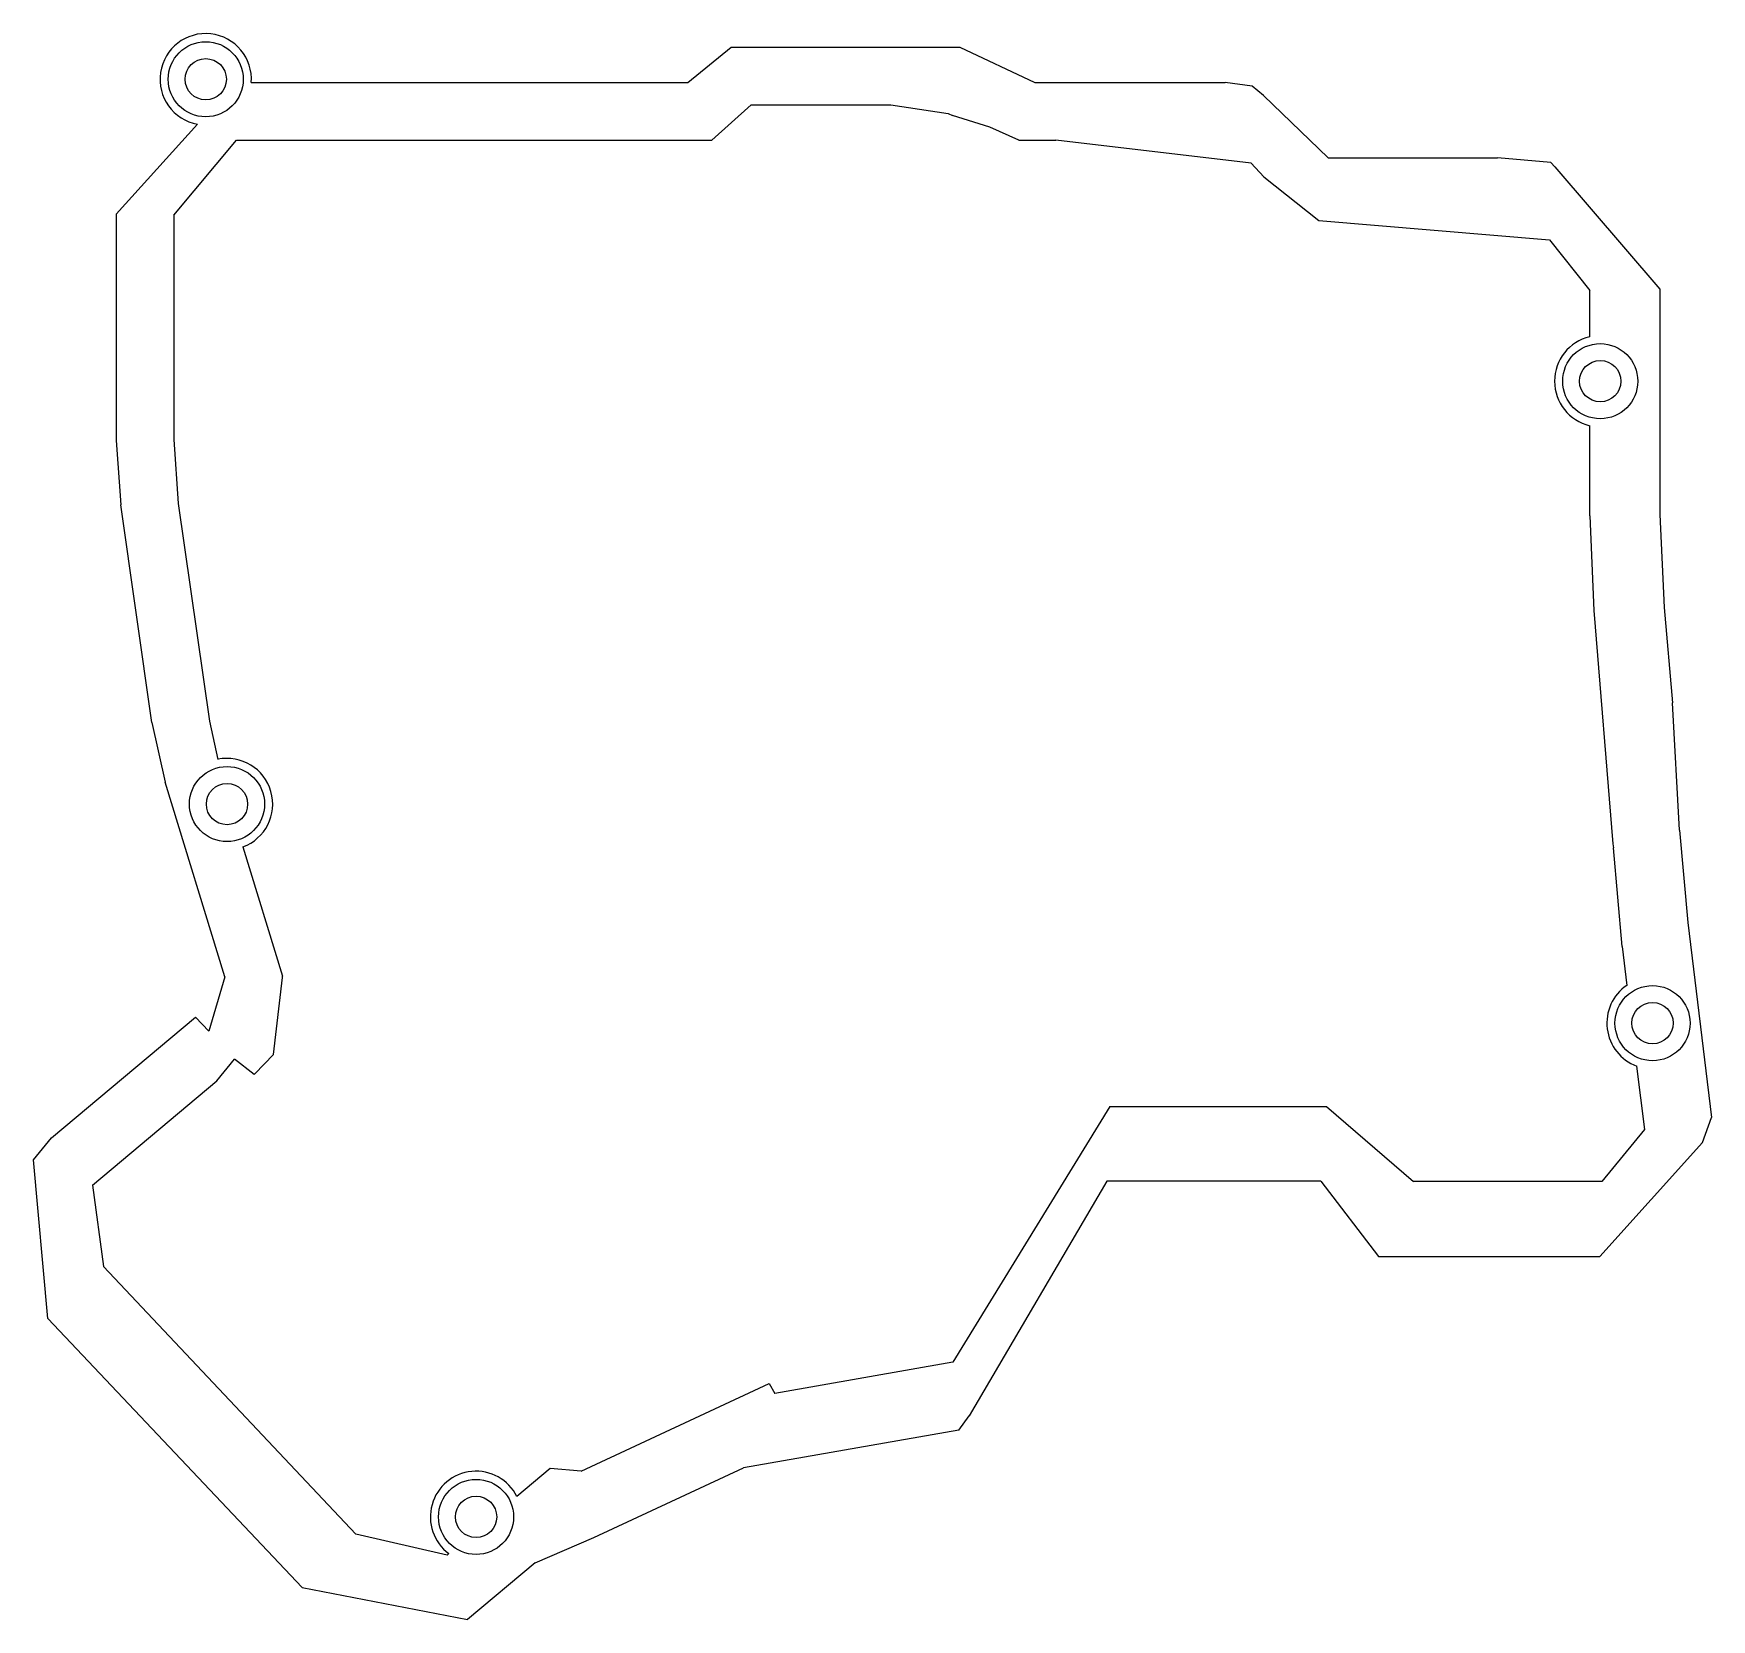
# Model space of a CAD drawing. Header units: millimetres. Extents: x -92 to 42, y -103 to 23.
import ezdxf

# ---------------------------------------------------------------- set-up
doc = ezdxf.new("R2010")
doc.units = ezdxf.units.MM

msp = doc.modelspace()

# ---------------------------------------------------------------- linework, layer by layer
for p, q in [((-39.34, 19.55, -4.5), (-35.87, 22.37, -4.5)), ((-39.34, 19.55), (-35.87, 22.37)), ((-39.34, 19.55, -4.5), (-35.87, 22.37, -4.5)), ((-39.34, 19.55), (-35.87, 22.37)), ((-35.87, 22.37, -4.5), (-17.6, 22.37, -4.5)), ((-35.87, 22.37, -4.5), (-35.87, 22.37)), ((-35.87, 22.37, -4.5), (-35.87, 22.37)), ((-35.87, 22.37), (-17.6, 22.37)), ((-35.87, 22.37, -4.5), (-17.6, 22.37, -4.5)), ((-35.87, 22.37), (-17.6, 22.37)), ((-17.6, 22.37, -4.5), (-11.62, 19.55, -4.5)), ((-17.6, 22.37, -4.5), (-17.6, 22.37)), ((-17.6, 22.37, -4.5), (-17.6, 22.37)), ((-17.6, 22.37), (-11.62, 19.55)), ((-17.6, 22.37, -4.5), (-11.62, 19.55, -4.5)), ((-17.6, 22.37), (-11.62, 19.55)), ((-76.21, 19.82, -2.5), (-76.21, 19.82)), ((-76.21, 19.82, -2.5), (-76.21, 19.82)), ((-74.86, 19.82, -4.5), (-74.86, 19.82, -2.5)), ((-74.86, 19.82, -4.5), (-74.86, 19.82, -2.5)), ((-74.22, 19.55, -4.5), (-39.34, 19.55, -4.5)), ((-74.22, 19.55, -4.5), (-74.22, 19.55)), ((-74.22, 19.55, -4.5), (-74.22, 19.55)), ((-74.22, 19.55), (-39.34, 19.55)), ((-74.22, 19.55, -4.5), (-39.34, 19.55, -4.5)), ((-74.22, 19.55), (-39.34, 19.55)), ((-39.34, 19.55, -4.5), (-39.34, 19.55)), ((-39.34, 19.55, -4.5), (-39.34, 19.55)), ((-11.62, 19.55, -4.5), (3.6, 19.55, -4.5)), ((-11.62, 19.55, -4.5), (-11.62, 19.55)), ((-11.62, 19.55, -4.5), (-11.62, 19.55)), ((-11.62, 19.55), (3.6, 19.55)), ((-11.62, 19.55, -4.5), (3.6, 19.55, -4.5)), ((-11.62, 19.55), (3.6, 19.55)), ((5.76, 19.28, -4.5), (3.6, 19.55, -4.5)), ((3.6, 19.55, -4.5), (3.6, 19.55)), ((5.76, 19.28, -4.5), (3.6, 19.55, -4.5)), ((3.6, 19.55, -4.5), (3.6, 19.55)), ((5.76, 19.28), (3.6, 19.55)), ((5.76, 19.28), (3.6, 19.55)), ((6.65, 18.51, -4.5), (5.76, 19.28, -4.5)), ((5.76, 19.28, -4.5), (5.76, 19.28)), ((6.65, 18.51, -4.5), (5.76, 19.28, -4.5)), ((5.76, 19.28, -4.5), (5.76, 19.28)), ((6.65, 18.51), (5.76, 19.28)), ((6.65, 18.51), (5.76, 19.28)), ((-37.42, 14.95), (-34.27, 17.77)), ((-37.42, 14.95, -1.5), (-34.27, 17.77, -1.5)), ((-37.42, 14.95), (-34.27, 17.77)), ((-37.42, 14.95, -1.5), (-34.27, 17.77, -1.5)), ((-34.27, 17.77), (-23.12, 17.77)), ((-34.27, 17.77, -1.5), (-23.12, 17.77, -1.5)), ((-34.27, 17.77), (-23.12, 17.77)), ((-34.27, 17.77, -1.5), (-34.27, 17.77)), ((-34.27, 17.77, -1.5), (-34.27, 17.77)), ((-34.27, 17.77, -1.5), (-23.12, 17.77, -1.5)), ((-23.12, 17.77), (-18.55, 17.08)), ((-23.12, 17.77, -1.5), (-18.55, 17.08, -1.5)), ((-23.12, 17.77), (-18.55, 17.08)), ((-23.12, 17.77, -1.5), (-23.12, 17.77)), ((-23.12, 17.77, -1.5), (-23.12, 17.77)), ((-23.12, 17.77, -1.5), (-18.55, 17.08, -1.5)), ((6.65, 18.51, -4.5), (11.82, 13.55, -4.5)), ((6.65, 18.51, -4.5), (6.65, 18.51)), ((6.65, 18.51, -4.5), (6.65, 18.51)), ((6.65, 18.51), (11.82, 13.55)), ((6.65, 18.51, -4.5), (11.82, 13.55, -4.5)), ((6.65, 18.51), (11.82, 13.55)), ((-85.01, 9.05, -4.5), (-78.51, 16.23, -4.5)), ((-85.01, 9.05), (-78.51, 16.23)), ((-85.01, 9.05, -4.5), (-78.51, 16.23, -4.5)), ((-85.01, 9.05), (-78.51, 16.23)), ((-78.51, 16.23, -4.5), (-78.51, 16.23)), ((-78.51, 16.23, -4.5), (-78.51, 16.23)), ((-18.55, 17.08), (-18.19, 16.93)), ((-18.55, 17.08, -1.5), (-18.19, 16.93, -1.5)), ((-18.55, 17.08), (-18.19, 16.93)), ((-18.55, 17.08, -1.5), (-18.55, 17.08)), ((-18.55, 17.08, -1.5), (-18.55, 17.08)), ((-18.55, 17.08, -1.5), (-18.19, 16.93, -1.5)), ((-15.2, 15.98), (-18.19, 16.93)), ((-15.2, 15.98, -1.5), (-18.19, 16.93, -1.5)), ((-15.2, 15.98), (-18.19, 16.93)), ((-18.19, 16.93, -1.5), (-18.19, 16.93)), ((-18.19, 16.93, -1.5), (-18.19, 16.93)), ((-15.2, 15.98, -1.5), (-18.19, 16.93, -1.5)), ((-80.41, 8.95), (-75.41, 14.95)), ((-80.41, 8.95, -1.5), (-75.41, 14.95, -1.5)), ((-80.41, 8.95), (-75.41, 14.95)), ((-80.41, 8.95, -1.5), (-75.41, 14.95, -1.5)), ((-75.41, 14.95), (-37.42, 14.95)), ((-75.41, 14.95, -1.5), (-37.42, 14.95, -1.5)), ((-75.41, 14.95), (-37.42, 14.95)), ((-75.41, 14.95, -1.5), (-75.41, 14.95)), ((-75.41, 14.95, -1.5), (-75.41, 14.95)), ((-75.41, 14.95, -1.5), (-37.42, 14.95, -1.5)), ((-37.42, 14.95, -1.5), (-37.42, 14.95)), ((-37.42, 14.95, -1.5), (-37.42, 14.95)), ((-12.9, 14.95), (-15.2, 15.98)), ((-12.9, 14.95, -1.5), (-15.2, 15.98, -1.5)), ((-12.9, 14.95), (-15.2, 15.98)), ((-15.2, 15.98, -1.5), (-15.2, 15.98)), ((-15.2, 15.98, -1.5), (-15.2, 15.98)), ((-12.9, 14.95, -1.5), (-15.2, 15.98, -1.5)), ((-12.9, 14.95), (-9.94, 14.95)), ((-12.9, 14.95, -1.5), (-9.94, 14.95, -1.5)), ((-12.9, 14.95), (-9.94, 14.95)), ((-12.9, 14.95, -1.5), (-12.9, 14.95)), ((-12.9, 14.95, -1.5), (-12.9, 14.95)), ((-12.9, 14.95, -1.5), (-9.94, 14.95, -1.5)), ((5.66, 13.11), (-9.94, 14.95)), ((5.66, 13.11, -1.5), (-9.94, 14.95, -1.5)), ((5.66, 13.11), (-9.94, 14.95)), ((-9.94, 14.95, -1.5), (-9.94, 14.95)), ((-9.94, 14.95, -1.5), (-9.94, 14.95)), ((5.66, 13.11, -1.5), (-9.94, 14.95, -1.5)), ((11.82, 13.55, -4.5), (25.34, 13.55, -4.5)), ((11.82, 13.55, -4.5), (11.82, 13.55)), ((11.82, 13.55, -4.5), (11.82, 13.55)), ((11.82, 13.55), (25.34, 13.55)), ((11.82, 13.55, -4.5), (25.34, 13.55, -4.5)), ((11.82, 13.55), (25.34, 13.55)), ((29.61, 13.16, -4.5), (25.34, 13.55, -4.5)), ((25.34, 13.55, -4.5), (25.34, 13.55)), ((29.61, 13.16, -4.5), (25.34, 13.55, -4.5)), ((25.34, 13.55, -4.5), (25.34, 13.55)), ((29.61, 13.16), (25.34, 13.55)), ((29.61, 13.16), (25.34, 13.55)), ((6.67, 12.03), (5.66, 13.11)), ((6.67, 12.03, -1.5), (5.66, 13.11, -1.5)), ((6.67, 12.03), (5.66, 13.11)), ((5.66, 13.11, -1.5), (5.66, 13.11)), ((5.66, 13.11, -1.5), (5.66, 13.11)), ((6.67, 12.03, -1.5), (5.66, 13.11, -1.5)), ((29.93, 12.82, -4.5), (29.61, 13.16, -4.5)), ((29.61, 13.16, -4.5), (29.61, 13.16)), ((29.93, 12.82, -4.5), (29.61, 13.16, -4.5)), ((29.61, 13.16, -4.5), (29.61, 13.16)), ((29.93, 12.82), (29.61, 13.16)), ((29.93, 12.82), (29.61, 13.16)), ((29.93, 12.82, -4.5), (38.33, 3.05, -4.5)), ((29.93, 12.82, -4.5), (29.93, 12.82)), ((29.93, 12.82, -4.5), (29.93, 12.82)), ((29.93, 12.82), (38.33, 3.05)), ((29.93, 12.82, -4.5), (38.33, 3.05, -4.5)), ((29.93, 12.82), (38.33, 3.05)), ((6.67, 12.03), (11.09, 8.55)), ((6.67, 12.03, -1.5), (11.09, 8.55, -1.5)), ((6.67, 12.03), (11.09, 8.55)), ((6.67, 12.03, -1.5), (6.67, 12.03)), ((6.67, 12.03, -1.5), (6.67, 12.03)), ((6.67, 12.03, -1.5), (11.09, 8.55, -1.5)), ((-85.01, 9.05, -4.5), (-85.01, -9.05, -4.5)), ((-85.01, 9.05, -4.5), (-85.01, 9.05)), ((-85.01, 9.05, -4.5), (-85.01, -9.05, -4.5)), ((-85.01, 9.05), (-85.01, -9.05)), ((-85.01, 9.05, -4.5), (-85.01, 9.05)), ((-85.01, 9.05), (-85.01, -9.05)), ((-80.41, 8.95), (-80.41, -8.95)), ((-80.41, 8.95, -1.5), (-80.41, 8.95)), ((-80.41, 8.95, -1.5), (-80.41, -8.95, -1.5)), ((-80.41, 8.95, -1.5), (-80.41, 8.95)), ((-80.41, 8.95), (-80.41, -8.95)), ((-80.41, 8.95, -1.5), (-80.41, -8.95, -1.5)), ((11.09, 8.55), (29.51, 7)), ((11.09, 8.55, -1.5), (29.51, 7, -1.5)), ((11.09, 8.55), (29.51, 7)), ((11.09, 8.55, -1.5), (11.09, 8.55)), ((11.09, 8.55, -1.5), (11.09, 8.55)), ((11.09, 8.55, -1.5), (29.51, 7, -1.5)), ((29.51, 7), (32.73, 2.95)), ((29.51, 7, -1.5), (32.73, 2.95, -1.5)), ((29.51, 7), (32.73, 2.95)), ((29.51, 7, -1.5), (29.51, 7)), ((29.51, 7, -1.5), (29.51, 7)), ((29.51, 7, -1.5), (32.73, 2.95, -1.5)), ((32.73, -0.75), (32.73, 2.95)), ((32.73, -0.75, -1.5), (32.73, 2.95, -1.5)), ((32.73, -0.75), (32.73, 2.95)), ((32.73, 2.95, -1.5), (32.73, 2.95)), ((32.73, 2.95, -1.5), (32.73, 2.95)), ((32.73, -0.75, -1.5), (32.73, 2.95, -1.5)), ((38.33, 3.05, -4.5), (38.33, -14.95, -4.5)), ((38.33, 3.05, -4.5), (38.33, 3.05)), ((38.33, 3.05, -4.5), (38.33, 3.05)), ((38.33, 3.05), (38.33, -14.95)), ((38.33, 3.05, -4.5), (38.33, -14.95, -4.5)), ((38.33, 3.05), (38.33, -14.95)), ((32.73, -0.75, -1.5), (32.73, -0.75)), ((32.73, -0.75, -1.5), (32.73, -0.75)), ((35.21, -4.3, -2.5), (35.21, -4.3)), ((35.21, -4.3, -2.5), (35.21, -4.3)), ((36.56, -4.3, -4.5), (36.56, -4.3, -2.5)), ((36.56, -4.3, -4.5), (36.56, -4.3, -2.5)), ((32.73, -15.05), (32.73, -7.85)), ((32.73, -15.05, -1.5), (32.73, -7.85, -1.5)), ((32.73, -15.05), (32.73, -7.85)), ((32.73, -7.85, -1.5), (32.73, -7.85)), ((32.73, -7.85, -1.5), (32.73, -7.85)), ((32.73, -15.05, -1.5), (32.73, -7.85, -1.5)), ((-85.01, -9.05, -4.5), (-84.65, -14.18, -4.5)), ((-85.01, -9.05, -4.5), (-85.01, -9.05)), ((-85.01, -9.05, -4.5), (-84.65, -14.18, -4.5)), ((-85.01, -9.05), (-84.65, -14.18)), ((-85.01, -9.05, -4.5), (-85.01, -9.05)), ((-85.01, -9.05), (-84.65, -14.18)), ((-80.41, -8.95), (-80.05, -14.08)), ((-80.41, -8.95, -1.5), (-80.41, -8.95)), ((-80.41, -8.95, -1.5), (-80.05, -14.08, -1.5)), ((-80.41, -8.95, -1.5), (-80.41, -8.95)), ((-80.41, -8.95), (-80.05, -14.08)), ((-80.41, -8.95, -1.5), (-80.05, -14.08, -1.5)), ((-82.17, -31.56, -4.5), (-84.65, -14.18, -4.5)), ((-82.17, -31.56), (-84.65, -14.18)), ((-84.65, -14.18, -4.5), (-84.65, -14.18)), ((-82.17, -31.56, -4.5), (-84.65, -14.18, -4.5)), ((-84.65, -14.18, -4.5), (-84.65, -14.18)), ((-82.17, -31.56), (-84.65, -14.18)), ((-80.05, -14.08), (-77.57, -31.46)), ((-80.05, -14.08, -1.5), (-80.05, -14.08)), ((-80.05, -14.08, -1.5), (-77.57, -31.46, -1.5)), ((-80.05, -14.08, -1.5), (-80.05, -14.08)), ((-80.05, -14.08), (-77.57, -31.46)), ((-80.05, -14.08, -1.5), (-77.57, -31.46, -1.5)), ((32.73, -15.05), (33.04, -22.61)), ((32.73, -15.05, -1.5), (33.04, -22.61, -1.5)), ((32.73, -15.05), (33.04, -22.61)), ((32.73, -15.05, -1.5), (32.73, -15.05)), ((32.73, -15.05, -1.5), (32.73, -15.05)), ((32.73, -15.05, -1.5), (33.04, -22.61, -1.5)), ((38.33, -14.95, -4.5), (38.66, -22.39, -4.5)), ((38.33, -14.95, -4.5), (38.33, -14.95)), ((38.33, -14.95, -4.5), (38.33, -14.95)), ((38.33, -14.95), (38.66, -22.39)), ((38.33, -14.95, -4.5), (38.66, -22.39, -4.5)), ((38.33, -14.95), (38.66, -22.39)), ((33.04, -22.61), (34.58, -41.26)), ((33.04, -22.61, -1.5), (34.58, -41.26, -1.5)), ((33.04, -22.61), (34.58, -41.26)), ((33.04, -22.61, -1.5), (33.04, -22.61)), ((33.04, -22.61, -1.5), (33.04, -22.61)), ((33.04, -22.61, -1.5), (34.58, -41.26, -1.5)), ((38.66, -22.39, -4.5), (39.33, -30, -4.5)), ((38.66, -22.39, -4.5), (38.66, -22.39)), ((38.66, -22.39, -4.5), (38.66, -22.39)), ((38.66, -22.39), (39.33, -30)), ((38.66, -22.39, -4.5), (39.33, -30, -4.5)), ((38.66, -22.39), (39.33, -30)), ((39.9, -40.16, -4.5), (39.33, -30, -4.5)), ((39.33, -30, -4.5), (39.33, -30)), ((39.9, -40.16, -4.5), (39.33, -30, -4.5)), ((39.33, -30, -4.5), (39.33, -30)), ((39.9, -40.16), (39.33, -30)), ((39.9, -40.16), (39.33, -30)), ((-82.17, -31.56, -4.5), (-81.11, -36.34, -4.5)), ((-82.17, -31.56, -4.5), (-82.17, -31.56)), ((-82.17, -31.56, -4.5), (-81.11, -36.34, -4.5)), ((-82.17, -31.56), (-81.11, -36.34)), ((-82.17, -31.56, -4.5), (-82.17, -31.56)), ((-82.17, -31.56), (-81.11, -36.34)), ((-77.57, -31.46), (-76.89, -34.51)), ((-77.57, -31.46, -1.5), (-77.57, -31.46)), ((-77.57, -31.46, -1.5), (-76.89, -34.51, -1.5)), ((-77.57, -31.46, -1.5), (-77.57, -31.46)), ((-77.57, -31.46), (-76.89, -34.51)), ((-77.57, -31.46, -1.5), (-76.89, -34.51, -1.5)), ((-76.89, -34.51, -1.5), (-76.89, -34.51)), ((-76.89, -34.51, -1.5), (-76.89, -34.51)), ((-76.33, -51.88, -4.5), (-81.11, -36.34, -4.5)), ((-76.33, -51.88), (-81.11, -36.34)), ((-81.11, -36.34, -4.5), (-81.11, -36.34)), ((-76.33, -51.88, -4.5), (-81.11, -36.34, -4.5)), ((-81.11, -36.34, -4.5), (-81.11, -36.34)), ((-76.33, -51.88), (-81.11, -36.34)), ((-74.51, -38.08, -2.5), (-74.51, -38.08)), ((-74.51, -38.08, -2.5), (-74.51, -38.08)), ((-73.16, -38.08, -4.5), (-73.16, -38.08, -2.5)), ((-73.16, -38.08, -4.5), (-73.16, -38.08, -2.5)), ((39.9, -40.16, -4.5), (40.55, -47.53, -4.5)), ((39.9, -40.16, -4.5), (39.9, -40.16)), ((39.9, -40.16), (40.55, -47.53)), ((39.9, -40.16, -4.5), (40.55, -47.53, -4.5)), ((39.9, -40.16, -4.5), (39.9, -40.16)), ((39.9, -40.16), (40.55, -47.53)), ((-74.89, -41.5), (-71.72, -51.83)), ((-74.89, -41.5, -1.5), (-74.89, -41.5)), ((-74.89, -41.5, -1.5), (-71.72, -51.83, -1.5)), ((-74.89, -41.5, -1.5), (-74.89, -41.5)), ((-74.89, -41.5), (-71.72, -51.83)), ((-74.89, -41.5, -1.5), (-71.72, -51.83, -1.5)), ((34.58, -41.26), (34.62, -41.58)), ((34.58, -41.26, -1.5), (34.62, -41.58, -1.5)), ((34.58, -41.26), (34.62, -41.58)), ((34.58, -41.26, -1.5), (34.58, -41.26)), ((34.58, -41.26, -1.5), (34.58, -41.26)), ((34.58, -41.26, -1.5), (34.62, -41.58, -1.5)), ((35.31, -49.45), (34.62, -41.58)), ((35.31, -49.45, -1.5), (34.62, -41.58, -1.5)), ((35.31, -49.45), (34.62, -41.58)), ((34.62, -41.58, -1.5), (34.62, -41.58)), ((34.62, -41.58, -1.5), (34.62, -41.58)), ((35.31, -49.45, -1.5), (34.62, -41.58, -1.5)), ((40.55, -47.53, -4.5), (42.45, -63.12, -4.5)), ((40.55, -47.53, -4.5), (40.55, -47.53)), ((40.55, -47.53), (42.45, -63.12)), ((40.55, -47.53, -4.5), (42.45, -63.12, -4.5)), ((40.55, -47.53, -4.5), (40.55, -47.53)), ((40.55, -47.53), (42.45, -63.12)), ((35.31, -49.45), (35.69, -52.56)), ((35.31, -49.45, -1.5), (35.69, -52.56, -1.5)), ((35.31, -49.45), (35.69, -52.56)), ((35.31, -49.45, -1.5), (35.31, -49.45)), ((35.31, -49.45, -1.5), (35.31, -49.45)), ((35.31, -49.45, -1.5), (35.69, -52.56, -1.5)), ((-76.33, -51.88, -4.5), (-77.62, -56.23, -4.5)), ((-76.33, -51.88, -4.5), (-77.62, -56.23, -4.5)), ((-76.33, -51.88), (-77.62, -56.23)), ((-76.33, -51.88), (-77.62, -56.23)), ((-76.33, -51.88, -4.5), (-76.33, -51.88)), ((-76.33, -51.88, -4.5), (-76.33, -51.88)), ((-72.44, -58.07), (-71.72, -51.93)), ((-72.44, -58.07, -1.5), (-71.72, -51.93, -1.5)), ((-72.44, -58.07), (-71.72, -51.93)), ((-72.44, -58.07, -1.5), (-71.72, -51.93, -1.5)), ((-71.72, -51.93), (-71.72, -51.83)), ((-71.72, -51.83, -1.5), (-71.72, -51.83)), ((-71.72, -51.93, -1.5), (-71.72, -51.83, -1.5)), ((-71.72, -51.83, -1.5), (-71.72, -51.83)), ((-71.72, -51.93), (-71.72, -51.83)), ((-71.72, -51.93, -1.5), (-71.72, -51.83, -1.5)), ((-71.72, -51.93, -1.5), (-71.72, -51.93)), ((-71.72, -51.93, -1.5), (-71.72, -51.93)), ((35.69, -52.56, -1.5), (35.69, -52.56)), ((35.69, -52.56, -1.5), (35.69, -52.56)), ((-90.18, -64.74, -4.5), (-78.69, -55.09, -4.5)), ((-90.18, -64.74), (-78.69, -55.09)), ((-90.18, -64.74, -4.5), (-78.69, -55.09, -4.5)), ((-90.18, -64.74), (-78.69, -55.09)), ((-78.69, -55.09, -4.5), (-77.62, -56.23, -4.5)), ((-78.69, -55.09, -4.5), (-78.69, -55.09)), ((-78.69, -55.09), (-77.62, -56.23)), ((-78.69, -55.09, -4.5), (-77.62, -56.23, -4.5)), ((-78.69, -55.09, -4.5), (-78.69, -55.09)), ((-78.69, -55.09), (-77.62, -56.23)), ((-77.62, -56.23, -4.5), (-77.62, -56.23)), ((-77.62, -56.23, -4.5), (-77.62, -56.23)), ((39.39, -55.58, -2.5), (39.39, -55.58)), ((39.39, -55.58, -2.5), (39.39, -55.58)), ((40.74, -55.58, -4.5), (40.74, -55.58, -2.5)), ((40.74, -55.58, -4.5), (40.74, -55.58, -2.5)), ((-76.98, -60.18), (-75.57, -58.46)), ((-76.98, -60.18, -1.5), (-75.57, -58.46, -1.5)), ((-76.98, -60.18), (-75.57, -58.46)), ((-76.98, -60.18, -1.5), (-75.57, -58.46, -1.5)), ((-74, -59.67), (-75.57, -58.46)), ((-74, -59.67, -1.5), (-75.57, -58.46, -1.5)), ((-74, -59.67), (-75.57, -58.46)), ((-75.57, -58.46, -1.5), (-75.57, -58.46)), ((-75.57, -58.46, -1.5), (-75.57, -58.46)), ((-74, -59.67, -1.5), (-75.57, -58.46, -1.5)), ((-73.93, -59.63), (-72.44, -58.07)), ((-73.93, -59.63, -1.5), (-72.44, -58.07, -1.5)), ((-73.93, -59.63), (-72.44, -58.07)), ((-73.93, -59.63, -1.5), (-72.44, -58.07, -1.5)), ((-72.44, -58.07, -1.5), (-72.44, -58.07)), ((-72.44, -58.07, -1.5), (-72.44, -58.07)), ((-86.91, -68.51), (-76.98, -60.18)), ((-86.91, -68.51, -1.5), (-76.98, -60.18, -1.5)), ((-86.91, -68.51), (-76.98, -60.18)), ((-86.91, -68.51, -1.5), (-76.98, -60.18, -1.5)), ((-76.98, -60.18, -1.5), (-76.98, -60.18)), ((-76.98, -60.18, -1.5), (-76.98, -60.18)), ((-73.93, -59.63), (-74, -59.67)), ((-73.93, -59.63, -1.5), (-74, -59.67, -1.5)), ((-73.93, -59.63), (-74, -59.67)), ((-73.93, -59.63, -1.5), (-74, -59.67, -1.5)), ((-74, -59.67, -1.5), (-74, -59.67)), ((-74, -59.67, -1.5), (-74, -59.67)), ((-73.93, -59.63, -1.5), (-73.93, -59.63)), ((-73.93, -59.63, -1.5), (-73.93, -59.63)), ((36.47, -59.01), (37.09, -64.07)), ((36.47, -59.01, -1.5), (37.09, -64.07, -1.5)), ((36.47, -59.01), (37.09, -64.07)), ((36.47, -59.01, -1.5), (36.47, -59.01)), ((36.47, -59.01, -1.5), (36.47, -59.01)), ((36.47, -59.01, -1.5), (37.09, -64.07, -1.5)), ((-5.61, -62.23), (-18.16, -82.65)), ((-5.61, -62.23, -1.5), (-18.16, -82.65, -1.5)), ((-5.61, -62.23), (-18.16, -82.65)), ((-5.61, -62.23, -1.5), (-18.16, -82.65, -1.5)), ((-5.61, -62.23), (11.68, -62.23)), ((-5.61, -62.23, -1.5), (-5.61, -62.23)), ((-5.61, -62.23, -1.5), (11.68, -62.23, -1.5)), ((-5.61, -62.23, -1.5), (-5.61, -62.23)), ((-5.61, -62.23), (11.68, -62.23)), ((-5.61, -62.23, -1.5), (11.68, -62.23, -1.5)), ((11.68, -62.23), (18.63, -68.23)), ((11.68, -62.23, -1.5), (11.68, -62.23)), ((11.68, -62.23, -1.5), (18.63, -68.23, -1.5)), ((11.68, -62.23, -1.5), (11.68, -62.23)), ((11.68, -62.23), (18.63, -68.23)), ((11.68, -62.23, -1.5), (18.63, -68.23, -1.5)), ((37.09, -64.07), (33.69, -68.23)), ((37.09, -64.07, -1.5), (33.69, -68.23, -1.5)), ((37.09, -64.07), (33.69, -68.23)), ((37.09, -64.07, -1.5), (33.69, -68.23, -1.5)), ((37.09, -64.07, -1.5), (37.09, -64.07)), ((37.09, -64.07, -1.5), (37.09, -64.07)), ((41.72, -65.12, -4.5), (42.45, -63.12, -4.5)), ((41.72, -65.12, -4.5), (42.45, -63.12, -4.5)), ((41.72, -65.12), (42.45, -63.12)), ((41.72, -65.12), (42.45, -63.12)), ((42.45, -63.12, -4.5), (42.45, -63.12)), ((42.45, -63.12, -4.5), (42.45, -63.12)), ((-91.62, -66.49, -4.5), (-90.18, -64.74, -4.5)), ((-91.62, -66.49), (-90.18, -64.74)), ((-91.62, -66.49, -4.5), (-90.18, -64.74, -4.5)), ((-91.62, -66.49), (-90.18, -64.74)), ((-90.18, -64.74, -4.5), (-90.18, -64.74)), ((-90.18, -64.74, -4.5), (-90.18, -64.74)), ((33.54, -74.21, -4.5), (41.72, -65.12, -4.5)), ((33.54, -74.21, -4.5), (41.72, -65.12, -4.5)), ((33.54, -74.21), (41.72, -65.12)), ((33.54, -74.21), (41.72, -65.12)), ((41.72, -65.12, -4.5), (41.72, -65.12)), ((41.72, -65.12, -4.5), (41.72, -65.12)), ((-90.47, -79.16, -4.5), (-91.62, -66.49, -4.5)), ((-91.62, -66.49, -4.5), (-91.62, -66.49)), ((-90.47, -79.16), (-91.62, -66.49)), ((-91.62, -66.49, -4.5), (-91.62, -66.49)), ((-90.47, -79.16, -4.5), (-91.62, -66.49, -4.5)), ((-90.47, -79.16), (-91.62, -66.49)), ((-5.86, -68.21, -4.5), (-16.86, -86.95, -4.5)), ((-5.86, -68.21), (-16.86, -86.95)), ((-5.86, -68.21, -4.5), (-16.86, -86.95, -4.5)), ((-5.86, -68.21), (-16.86, -86.95)), ((11.24, -68.21, -4.5), (-5.86, -68.21, -4.5)), ((-5.86, -68.21, -4.5), (-5.86, -68.21)), ((11.24, -68.21), (-5.86, -68.21)), ((-5.86, -68.21, -4.5), (-5.86, -68.21)), ((11.24, -68.21, -4.5), (-5.86, -68.21, -4.5)), ((11.24, -68.21), (-5.86, -68.21)), ((11.24, -68.21, -4.5), (15.85, -74.21, -4.5)), ((11.24, -68.21, -4.5), (11.24, -68.21)), ((11.24, -68.21, -4.5), (11.24, -68.21)), ((11.24, -68.21, -4.5), (15.85, -74.21, -4.5)), ((11.24, -68.21), (15.85, -74.21)), ((11.24, -68.21), (15.85, -74.21)), ((33.69, -68.23), (18.63, -68.23)), ((18.63, -68.23, -1.5), (18.63, -68.23)), ((33.69, -68.23, -1.5), (18.63, -68.23, -1.5)), ((18.63, -68.23, -1.5), (18.63, -68.23)), ((33.69, -68.23), (18.63, -68.23)), ((33.69, -68.23, -1.5), (18.63, -68.23, -1.5)), ((33.69, -68.23, -1.5), (33.69, -68.23)), ((33.69, -68.23, -1.5), (33.69, -68.23)), ((-86.91, -68.51), (-86.04, -75.03)), ((-86.91, -68.51, -1.5), (-86.91, -68.51)), ((-86.91, -68.51, -1.5), (-86.04, -75.03, -1.5)), ((-86.91, -68.51, -1.5), (-86.91, -68.51)), ((-86.91, -68.51), (-86.04, -75.03)), ((-86.91, -68.51, -1.5), (-86.04, -75.03, -1.5)), ((-86.04, -75.03), (-65.86, -96.39)), ((-86.04, -75.03, -1.5), (-86.04, -75.03)), ((-86.04, -75.03, -1.5), (-65.86, -96.39, -1.5)), ((-86.04, -75.03, -1.5), (-86.04, -75.03)), ((-86.04, -75.03), (-65.86, -96.39)), ((-86.04, -75.03, -1.5), (-65.86, -96.39, -1.5)), ((15.85, -74.21, -4.5), (33.54, -74.21, -4.5)), ((15.85, -74.21, -4.5), (15.85, -74.21)), ((15.85, -74.21, -4.5), (15.85, -74.21)), ((15.85, -74.21, -4.5), (33.54, -74.21, -4.5)), ((15.85, -74.21), (33.54, -74.21)), ((15.85, -74.21), (33.54, -74.21)), ((33.54, -74.21, -4.5), (33.54, -74.21)), ((33.54, -74.21, -4.5), (33.54, -74.21)), ((-90.47, -79.16, -4.5), (-70.15, -100.67, -4.5)), ((-90.47, -79.16, -4.5), (-90.47, -79.16)), ((-90.47, -79.16, -4.5), (-90.47, -79.16)), ((-90.47, -79.16, -4.5), (-70.15, -100.67, -4.5)), ((-90.47, -79.16), (-70.15, -100.67)), ((-90.47, -79.16), (-70.15, -100.67)), ((-18.16, -82.65), (-32.4, -85.16)), ((-18.16, -82.65, -1.5), (-32.4, -85.16, -1.5)), ((-18.16, -82.65), (-32.4, -85.16)), ((-18.16, -82.65, -1.5), (-32.4, -85.16, -1.5)), ((-18.16, -82.65, -1.5), (-18.16, -82.65)), ((-18.16, -82.65, -1.5), (-18.16, -82.65)), ((-47.85, -91.38), (-32.83, -84.37)), ((-47.85, -91.38, -1.5), (-32.83, -84.37, -1.5)), ((-47.85, -91.38), (-32.83, -84.37)), ((-47.85, -91.38, -1.5), (-32.83, -84.37, -1.5)), ((-32.83, -84.37), (-32.4, -85.16)), ((-32.83, -84.37, -1.5), (-32.83, -84.37)), ((-32.83, -84.37, -1.5), (-32.4, -85.16, -1.5)), ((-32.83, -84.37, -1.5), (-32.83, -84.37)), ((-32.83, -84.37), (-32.4, -85.16)), ((-32.83, -84.37, -1.5), (-32.4, -85.16, -1.5)), ((-32.4, -85.16, -1.5), (-32.4, -85.16)), ((-32.4, -85.16, -1.5), (-32.4, -85.16)), ((-17.68, -88.08, -4.5), (-16.86, -86.95, -4.5)), ((-17.68, -88.08, -4.5), (-16.86, -86.95, -4.5)), ((-17.68, -88.08), (-16.86, -86.95)), ((-17.68, -88.08), (-16.86, -86.95)), ((-16.86, -86.95, -4.5), (-16.86, -86.95)), ((-16.86, -86.95, -4.5), (-16.86, -86.95)), ((-17.68, -88.08, -4.5), (-34.9, -91.11, -4.5)), ((-17.68, -88.08), (-34.9, -91.11)), ((-17.68, -88.08, -4.5), (-34.9, -91.11, -4.5)), ((-17.68, -88.08), (-34.9, -91.11)), ((-17.68, -88.08, -4.5), (-17.68, -88.08)), ((-17.68, -88.08, -4.5), (-17.68, -88.08)), ((-50.33, -91.15), (-53, -93.39)), ((-50.33, -91.15, -1.5), (-53, -93.39, -1.5)), ((-50.33, -91.15), (-53, -93.39)), ((-50.33, -91.15, -1.5), (-53, -93.39, -1.5)), ((-47.85, -91.38), (-50.33, -91.15)), ((-50.33, -91.15, -1.5), (-50.33, -91.15)), ((-47.85, -91.38, -1.5), (-50.33, -91.15, -1.5)), ((-50.33, -91.15, -1.5), (-50.33, -91.15)), ((-47.85, -91.38), (-50.33, -91.15)), ((-47.85, -91.38, -1.5), (-50.33, -91.15, -1.5)), ((-46.84, -96.67, -4.5), (-34.9, -91.1, -4.5)), ((-46.84, -96.67, -4.5), (-34.9, -91.1, -4.5)), ((-46.84, -96.67), (-34.9, -91.1)), ((-46.84, -96.67), (-34.9, -91.1)), ((-34.9, -91.1, -4.5), (-34.9, -91.11, -4.5)), ((-34.9, -91.1, -4.5), (-34.9, -91.1)), ((-34.9, -91.1, -4.5), (-34.9, -91.1)), ((-34.9, -91.1, -4.5), (-34.9, -91.11, -4.5)), ((-34.9, -91.1), (-34.9, -91.11)), ((-34.9, -91.1), (-34.9, -91.11)), ((-34.9, -91.11, -4.5), (-34.9, -91.11)), ((-34.9, -91.11, -4.5), (-34.9, -91.11)), ((-47.85, -91.38, -1.5), (-47.85, -91.38)), ((-47.85, -91.38, -1.5), (-47.85, -91.38)), ((-53, -93.39, -1.5), (-53, -93.39)), ((-53, -93.39, -1.5), (-53, -93.39)), ((-54.61, -95.02, -2.5), (-54.61, -95.02)), ((-54.61, -95.02, -2.5), (-54.61, -95.02)), ((-53.26, -95.02, -4.5), (-53.26, -95.02, -2.5)), ((-53.26, -95.02, -4.5), (-53.26, -95.02, -2.5)), ((-58.58, -98.08), (-65.86, -96.39)), ((-65.86, -96.39, -1.5), (-65.86, -96.39)), ((-58.58, -98.08, -1.5), (-65.86, -96.39, -1.5)), ((-65.86, -96.39, -1.5), (-65.86, -96.39)), ((-58.58, -98.08), (-65.86, -96.39)), ((-58.58, -98.08, -1.5), (-65.86, -96.39, -1.5)), ((-51.54, -98.68, -4.5), (-46.84, -96.67, -4.5)), ((-51.54, -98.68, -4.5), (-46.84, -96.67, -4.5)), ((-51.54, -98.68), (-46.84, -96.67)), ((-51.54, -98.68), (-46.84, -96.67)), ((-46.84, -96.67, -4.5), (-46.84, -96.67)), ((-46.84, -96.67, -4.5), (-46.84, -96.67)), ((-58.43, -97.95), (-58.58, -98.08)), ((-58.43, -97.95, -1.5), (-58.58, -98.08, -1.5)), ((-58.43, -97.95), (-58.58, -98.08)), ((-58.43, -97.95, -1.5), (-58.58, -98.08, -1.5)), ((-58.58, -98.08, -1.5), (-58.58, -98.08)), ((-58.58, -98.08, -1.5), (-58.58, -98.08)), ((-58.43, -97.95, -1.5), (-58.43, -97.95)), ((-58.43, -97.95, -1.5), (-58.43, -97.95)), ((-51.54, -98.68, -4.5), (-56.94, -103.21, -4.5)), ((-51.54, -98.68), (-56.94, -103.21)), ((-51.54, -98.68, -4.5), (-56.94, -103.21, -4.5)), ((-51.54, -98.68), (-56.94, -103.21)), ((-51.54, -98.68, -4.5), (-51.54, -98.68)), ((-51.54, -98.68, -4.5), (-51.54, -98.68)), ((-70.15, -100.67, -4.5), (-56.94, -103.21, -4.5)), ((-70.15, -100.67, -4.5), (-70.15, -100.67)), ((-70.15, -100.67, -4.5), (-70.15, -100.67)), ((-70.15, -100.67, -4.5), (-56.94, -103.21, -4.5)), ((-70.15, -100.67), (-56.94, -103.21)), ((-70.15, -100.67), (-56.94, -103.21)), ((-56.94, -103.21, -4.5), (-56.94, -103.21)), ((-56.94, -103.21, -4.5), (-56.94, -103.21))]:
    msp.add_line(p, q)
for centre, radius in [((-77.86, 19.82, -4.5), 3), ((-77.86, 19.82, -4.5), 3), ((-77.86, 19.82, -2.5), 3), ((-77.86, 19.82, -2.5), 3), ((-77.86, 19.82), 1.65), ((-77.86, 19.82, -2.5), 1.65), ((-77.86, 19.82, -2.5), 1.65), ((-77.86, 19.82), 1.65), ((33.56, -4.3, -4.5), 3), ((33.56, -4.3, -4.5), 3), ((33.56, -4.3, -2.5), 3), ((33.56, -4.3, -2.5), 3), ((33.56, -4.3), 1.65), ((33.56, -4.3, -2.5), 1.65), ((33.56, -4.3, -2.5), 1.65), ((33.56, -4.3), 1.65), ((-76.16, -38.08, -4.5), 3), ((-76.16, -38.08, -4.5), 3), ((-76.16, -38.08, -2.5), 3), ((-76.16, -38.08, -2.5), 3), ((-76.16, -38.08), 1.65), ((-76.16, -38.08, -2.5), 1.65), ((-76.16, -38.08, -2.5), 1.65), ((-76.16, -38.08), 1.65), ((37.74, -55.58, -4.5), 3), ((37.74, -55.58, -4.5), 3), ((37.74, -55.58, -2.5), 3), ((37.74, -55.58, -2.5), 3), ((37.74, -55.58), 1.65), ((37.74, -55.58, -2.5), 1.65), ((37.74, -55.58, -2.5), 1.65), ((37.74, -55.58), 1.65), ((-56.26, -95.02, -4.5), 3), ((-56.26, -95.02, -4.5), 3), ((-56.26, -95.02, -2.5), 3), ((-56.26, -95.02, -2.5), 3), ((-56.26, -95.02), 1.65), ((-56.26, -95.02, -2.5), 1.65), ((-56.26, -95.02, -2.5), 1.65), ((-56.26, -95.02), 1.65)]:
    msp.add_circle(centre, radius)
for centre, start, end in [((-77.86, 19.82, -4.5), 355.7689, 619.6554), ((-77.86, 19.82, -4.5), 355.7689, 619.6554), ((-77.86, 19.82), 355.7689, 619.6554), ((-77.86, 19.82), 355.7689, 619.6554), ((33.56, -4.3), 103.2366, 256.7634), ((33.56, -4.3, -1.5), 103.2366, 256.7634), ((33.56, -4.3), 103.2366, 256.7634), ((33.56, -4.3, -1.5), 103.2366, 256.7634), ((-76.16, -38.08), 290.3988, 461.5273), ((-76.16, -38.08, -1.5), 290.3988, 461.5273), ((-76.16, -38.08), 290.3988, 461.5273), ((-76.16, -38.08, -1.5), 290.3988, 461.5273), ((37.74, -55.58), 124.1403, 249.7596), ((37.74, -55.58, -1.5), 124.1403, 249.7596), ((37.74, -55.58), 124.1403, 249.7596), ((37.74, -55.58, -1.5), 124.1403, 249.7596), ((-56.26, -95.02), 26.5494, 233.4506), ((-56.26, -95.02, -1.5), 26.5494, 233.4506), ((-56.26, -95.02), 26.5494, 233.4506), ((-56.26, -95.02, -1.5), 26.5494, 233.4506)]:
    msp.add_arc(centre, 3.65, start, end)

doc.saveas('drawing.dxf')
